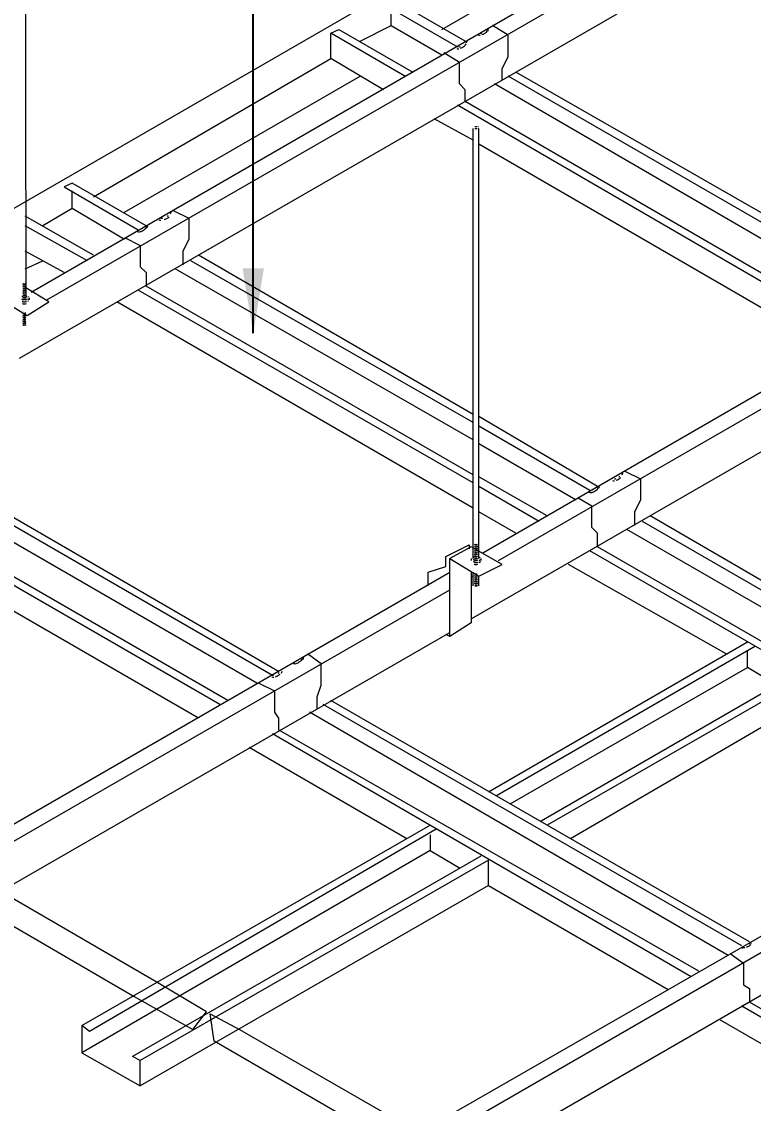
# Model space of a CAD drawing. Header units: inches. Extents: x 7263 to 14962, y 1317 to 2926.
# Drawn here: x 7481.124 to 7483.155, y 1497.97 to 1500.975 of the extents above; entities that cross this region are included whole.
import ezdxf

# ---------------------------------------------------------------- set-up
doc = ezdxf.new("R2010")
doc.units = ezdxf.units.IN
doc.header["$MEASUREMENT"] = 0
doc.layers.add('A-COLSENM', color=4, linetype='Continuous', lineweight=9)
for name, color, linetype in [('Layer6', 6, 'Continuous'), ('PDF5_.00 CONTINUOUS', 7, 'Continuous'), ('PDF5_.1 CONTINUOUS', 7, 'Continuous'), ('PDF5_.13 CONTINUOUS', 7, 'Continuous')]:
    doc.layers.add(name, color=color, linetype=linetype)
doc.styles.get("Standard").update_dxf_attribs({"font": ''})
doc.styles.get('Standard').set_extended_font_data('Tw Cen MT Condensed')
doc.dimstyles.get("Standard").update_dxf_attribs({"dimtxt": 0.2, "dimasz": 0.18, "dimexe": 0.18, "dimexo": 0.0625, "dimgap": 0.09, "dimtad": 0, "dimzin": 0, "dimdsep": 46, "dimtxsty": 'Standard', "dimblk": 'ARCHTICK', "dimcen": 0.09, "dimclrd": 8, "dimclre": 8, "dimclrt": 2, "dimadec": 0, "dimazin": 0, "dimtfac": 1, "dimtofl": 0, "dimtmove": 0, "dimatfit": 3, "dimfxl": 1, "dimtolj": 1, "dimtzin": 0, "dimarcsym": 0})

# ---------------------------------------------------------------- blocks, each defined once
blk = doc.blocks.new('_ArchTick')
at = {"color": 0, "linetype": 'ByBlock', "const_width": 0.15}
blk.add_lwpolyline([(-0.5, -0.5), (0.5, 0.5)], dxfattribs=at)
blk = doc.blocks.new('*D319')
at = {"layer": 'Defpoints', "color": 0, "transparency": 16777216}
for p in [(7480.734, 1498.3915), (7482.0391, 1497.6376), (7481.2562, 1497.1864)]:
    blk.add_point(p, dxfattribs=at)
at = {"layer": 'Layer6', "color": 8, "lineweight": -2, "transparency": 16777216}
for p, q in [((7480.6714, 1498.3555), (7479.771, 1497.8364)), ((7479.9511, 1497.9403), (7480.2783, 1497.7512)), ((7481.9766, 1497.6016), (7481.0761, 1497.0825)), ((7481.2562, 1497.1864), (7480.929, 1497.3754))]:
    blk.add_line(p, q, dxfattribs=at)
at = {"layer": 'Layer6', "color": 8, "lineweight": -2, "transparency": 16777216, "xscale": 0.18, "yscale": 0.18, "zscale": 0.18}
for p, rotation in [((7479.9511, 1497.9403), 149.987561971077), ((7481.2562, 1497.1864), 329.987561971077)]:
    blk.add_blockref('_ArchTick', p, dxfattribs=dict(at, rotation=rotation))
at = {"layer": 'Layer6', "color": 2, "transparency": 16777216, "insert": (7480.6036, 1497.5633), "char_height": 0.2, "attachment_point": 5, "rotation": 329.9876}
blk.add_mtext('\\A1;1.20', dxfattribs=at)

msp = doc.modelspace()

# ---------------------------------------------------------------- linework, layer by layer
at = {"layer": 'A-COLSENM', "color": 4, "ltscale": 0.05}
msp.add_line((7482.4201, 1498.5752), (7482.9185, 1498.2859), dxfattribs=at)
at = {"layer": 'PDF5_.00 CONTINUOUS', "color": 4, "lineweight": 0}
for points in [[(7482.8416, 1501.4611), (7479.9126, 1499.7696), (7479.9126, 1499.6723), (7480.2152, 1499.8506)], [(7482.2904, 1500.9531), (7482.8416, 1501.2719)], [(7481.3231, 1500.4883), (7481.9824, 1500.872)], [(7481.4095, 1500.4451), (7482.0634, 1500.8234)], [(7482.258, 1498.7158), (7482.258, 1498.6725), (7482.339, 1498.6239)]]:
    msp.add_lwpolyline(points, dxfattribs=at)
at = {"layer": 'PDF5_.00 CONTINUOUS', "lineweight": 0}
for points in [[(7481.1282, 1501.4019, 0.040216), (7481.1312, 1501.4016, 0.040216), (7481.1339, 1501.4016), (7481.1353, 1500.2084, -0.072257), (7481.1343, 1500.2077, -0.058872), (7481.1312, 1500.2073, 0.058872), (7481.1343, 1500.2077, -0.058872), (7481.1312, 1500.2073, -0.058872), (7481.1272, 1500.2084, 0.072257), (7481.1293, 1500.2075, -0.072257), (7481.1272, 1500.2084, 0.058872), (7481.1312, 1500.2073, -0.058872), (7481.1281, 1500.2077)], [(7482.4012, 1500.9386, 0.052663), (7482.4079, 1500.9416, 0.052582), (7482.4139, 1500.9459, 0.066442), (7482.4171, 1500.951)], [(7482.3418, 1500.9008, 0.052663), (7482.3485, 1500.9038, 0.052582), (7482.3545, 1500.9081, 0.066442), (7482.3577, 1500.9131)], [(7482.388, 1500.6826, 0.040216), (7482.385, 1500.6829, 0.040216), (7482.382, 1500.6826)], [(7482.382, 1500.6777, 0.040216), (7482.385, 1500.6775, 0.040216), (7482.388, 1500.6777)], [(7481.5203, 1500.4252, 0.052663), (7481.5271, 1500.4282, 0.052582), (7481.533, 1500.4325)], [(7481.4452, 1500.392, 0.105045), (7481.4507, 1500.3911, 0.066348), (7481.4559, 1500.392, 0.052663), (7481.4622, 1500.3958, 0.052582), (7481.4682, 1500.4001, 0.066442), (7481.4714, 1500.4052)], [(7481.1331, 1500.2454, 0.072257), (7481.1353, 1500.2462, -0.072257), (7481.1343, 1500.2455, -0.058872), (7481.1312, 1500.2451, -0.058872), (7481.1272, 1500.2462, 0.072257), (7481.1293, 1500.2454, -0.072257), (7481.1272, 1500.2462, 0.058872), (7481.1312, 1500.2451, 0.058872), (7481.1331, 1500.2454)], [(7481.1353, 1500.2408, -0.072257), (7481.1331, 1500.24, 0.072257), (7481.1353, 1500.2408, -0.072257), (7481.1343, 1500.2401, -0.058872), (7481.1312, 1500.2397, -0.058872), (7481.1272, 1500.2408, 0.072257), (7481.1293, 1500.24, -0.072257), (7481.1272, 1500.2408, 0.058872), (7481.1312, 1500.2397, 0.058872), (7481.1353, 1500.2408)], [(7481.0582, 1500.2073), (7481.1393, 1500.1587), (7481.1988, 1500.1965), (7481.1353, 1500.2354, -0.072257), (7481.1331, 1500.2346, 0.072257), (7481.1353, 1500.2354, -0.058872), (7481.1312, 1500.2343, 0.058872), (7481.1343, 1500.2347)], [(7481.1353, 1500.2246, -0.072257), (7481.1331, 1500.2238, 0.072257), (7481.1353, 1500.2246, -0.072257), (7481.1343, 1500.2239, -0.058872), (7481.1312, 1500.2235, -0.058872), (7481.1272, 1500.2246, 0.072257), (7481.1293, 1500.2238, -0.072257), (7481.1272, 1500.2246, 0.072257), (7481.1293, 1500.2238, 0.058872), (7481.1312, 1500.2235, 0.058872), (7481.1353, 1500.2246)], [(7481.1281, 1500.2185, 0.058872), (7481.1312, 1500.2181, -0.058872), (7481.1272, 1500.2192, 0.072257), (7481.1293, 1500.2184, -0.072257), (7481.1281, 1500.2185)], [(7481.138, 1500.2037, -0.072436), (7481.1353, 1500.203, -0.072257), (7481.1343, 1500.2023, -0.058872), (7481.1312, 1500.2019, -0.058872), (7481.1272, 1500.203, 0.072257), (7481.1293, 1500.2021, -0.072436), (7481.1244, 1500.2037)], [(7481.1281, 1500.1969, -0.072436), (7481.1255, 1500.1972, 0.058633), (7481.1312, 1500.1965, 0.058633), (7481.1369, 1500.1972, -0.072436), (7481.1343, 1500.1969)], [(7481.1255, 1500.1918, 0.058633), (7481.1312, 1500.1911, 0.058633), (7481.1369, 1500.1918)], [(7481.1331, 1500.1373, 0.072257), (7481.1353, 1500.1382, -0.072257), (7481.1343, 1500.1374, -0.058872), (7481.1312, 1500.1371, -0.058872), (7481.1272, 1500.1382, 0.072257), (7481.1293, 1500.1373, -0.072257), (7481.1281, 1500.1374, 0.058872), (7481.1312, 1500.1371, 0.058872), (7481.1339, 1500.1371), (7481.1331, 1500.1589, 0.072257), (7481.1353, 1500.1598, -0.058872), (7481.1312, 1500.1587, -0.058872), (7481.1281, 1500.1591, 0.058872), (7481.1312, 1500.1587, 0.058872), (7481.1343, 1500.1591, -0.072257), (7481.1331, 1500.1589)], [(7481.1281, 1500.1536, 0.058872), (7481.1312, 1500.1533, -0.058872), (7481.1272, 1500.1544, 0.072257), (7481.1293, 1500.1535, -0.072257), (7481.1281, 1500.1536)], [(7481.1331, 1500.1643, 0.072257), (7481.1353, 1500.1652, -0.058872), (7481.1312, 1500.1641)], [(7481.1353, 1500.1436, -0.072257), (7481.1331, 1500.1427, 0.072257), (7481.1353, 1500.1436, -0.072257), (7481.1343, 1500.1428, -0.058872), (7481.1312, 1500.1425, -0.058872), (7481.1272, 1500.1436, 0.072257), (7481.1293, 1500.1427, -0.072257), (7481.1272, 1500.1436, 0.058872), (7481.1312, 1500.1425, 0.058872), (7481.1353, 1500.1436)], [(7481.1353, 1500.1327, -0.072257), (7481.1343, 1500.132, -0.058872), (7481.1312, 1500.1317, -0.058872), (7481.1272, 1500.1327, 0.072257), (7481.1293, 1500.1319, 0.058872), (7481.1312, 1500.1317, 0.058872), (7481.1353, 1500.1327)], [(7482.7741, 1499.701, 0.052663), (7482.7808, 1499.704, 0.052582), (7482.7868, 1499.7084)], [(7482.6989, 1499.6678, 0.105045), (7482.7045, 1499.6669, 0.066348), (7482.7097, 1499.6678, 0.052663), (7482.716, 1499.6716, 0.052582), (7482.7219, 1499.6759, 0.066442), (7482.7251, 1499.681)], [(7482.3869, 1499.5212, 0.072257), (7482.389, 1499.5221, -0.072257), (7482.3881, 1499.5214, -0.058872), (7482.385, 1499.521, -0.058872), (7482.3809, 1499.5221, 0.072257), (7482.3831, 1499.5212, -0.072257), (7482.3809, 1499.5221, 0.058872), (7482.385, 1499.521, 0.058872), (7482.3869, 1499.5212)], [(7482.389, 1499.5167, -0.072257), (7482.3869, 1499.5158, 0.072257), (7482.389, 1499.5167, -0.058872), (7482.385, 1499.5156, 0.058872), (7482.389, 1499.5167)], [(7482.3869, 1499.5104, 0.072257), (7482.389, 1499.5113, -0.072257), (7482.3881, 1499.5105, -0.058872), (7482.385, 1499.5102, -0.058872), (7482.3809, 1499.5113, 0.072257), (7482.3831, 1499.5104, 0.058872), (7482.385, 1499.5102, 0.058872), (7482.3869, 1499.5104)], [(7482.3869, 1499.4996, 0.072257), (7482.389, 1499.5005, -0.072257), (7482.3881, 1499.4997, -0.058872), (7482.385, 1499.4994, -0.058872), (7482.3809, 1499.5005, 0.072257), (7482.3831, 1499.4996, 0.058872), (7482.385, 1499.4994, 0.058872), (7482.3881, 1499.4997, -0.058872), (7482.385, 1499.4994, -0.058872), (7482.3818, 1499.4997, -0.072257), (7482.3809, 1499.5005)], [(7482.389, 1499.4951, -0.072257), (7482.3869, 1499.4942, 0.072257), (7482.389, 1499.4951, -0.072257), (7482.3881, 1499.4943, -0.058872), (7482.385, 1499.494, -0.058872), (7482.3809, 1499.4951, 0.072257), (7482.3831, 1499.4942, -0.072257), (7482.3809, 1499.4951, 0.058872), (7482.385, 1499.494, 0.058872), (7482.389, 1499.4951)], [(7482.3818, 1499.4889, 0.058872), (7482.385, 1499.4886, -0.058872), (7482.3809, 1499.4896, 0.072257), (7482.3831, 1499.4888, -0.072257), (7482.3818, 1499.4889)], [(7482.389, 1499.5059, -0.072257), (7482.3869, 1499.505, 0.072257), (7482.389, 1499.5059, -0.058872), (7482.385, 1499.5048, 0.058872), (7482.389, 1499.5059)], [(7482.3793, 1499.4676, 0.058633), (7482.385, 1499.4669, 0.058633), (7482.3906, 1499.4676)], [(7482.389, 1499.4788, -0.072257), (7482.3881, 1499.4781, -0.058872), (7482.385, 1499.4778, -0.058872), (7482.3809, 1499.4788, 0.072257), (7482.3831, 1499.478, 0.058872), (7482.385, 1499.4778, 0.058872), (7482.389, 1499.4788)], [(7482.3881, 1499.4403, -0.058872), (7482.385, 1499.4399, -0.058872), (7482.3809, 1499.441, 0.072257), (7482.3831, 1499.4401, -0.072257), (7482.3809, 1499.441, 0.058872), (7482.385, 1499.4399)], [(7482.3881, 1499.4295, -0.058872), (7482.385, 1499.4291, -0.058872), (7482.3809, 1499.4302, 0.072257), (7482.3831, 1499.4293, -0.072257), (7482.3818, 1499.4295, 0.058872), (7482.385, 1499.4291, 0.058872), (7482.3881, 1499.4295, -0.072257), (7482.3869, 1499.4293, 0.072257), (7482.3881, 1499.4295)], [(7482.389, 1499.4356, -0.072257), (7482.3869, 1499.4347, 0.072257), (7482.389, 1499.4356, -0.058872), (7482.385, 1499.4345, 0.058872), (7482.389, 1499.4356)], [(7482.3869, 1499.4185, 0.072257), (7482.389, 1499.4194, -0.072257), (7482.3881, 1499.4187, -0.058872), (7482.385, 1499.4183, -0.058872), (7482.3809, 1499.4194, 0.072257), (7482.3831, 1499.4185, -0.072257), (7482.3809, 1499.4194, 0.058872), (7482.385, 1499.4183, 0.058872), (7482.3869, 1499.4185)], [(7482.389, 1499.414, -0.072257), (7482.3869, 1499.4131, 0.072257), (7482.389, 1499.414, -0.072257), (7482.3881, 1499.4133, -0.058872), (7482.385, 1499.4129, -0.058872), (7482.3809, 1499.414, 0.072257), (7482.3831, 1499.4131, -0.072257), (7482.3809, 1499.414, 0.072257), (7482.3831, 1499.4131, 0.058872), (7482.385, 1499.4129, 0.058872), (7482.389, 1499.414)], [(7481.8775, 1499.1922, 0.105045), (7481.883, 1499.1913, 0.066348), (7481.8882, 1499.1923, 0.052663), (7481.8945, 1499.196, 0.052582), (7481.9005, 1499.2004, 0.066442), (7481.9037, 1499.2054)], [(7481.8284, 1499.1552, 0.052663), (7481.8351, 1499.1582, 0.052582), (7481.8411, 1499.1625)], [(7483.1362, 1498.404, 0.052544), (7483.1429, 1498.407, 0.052581), (7483.1489, 1498.4114)], [(7483.1205, 1498.4032, 0.105045), (7483.126, 1498.4023, 0.066539), (7483.1312, 1498.4032)]]:
    msp.add_lwpolyline(points, format="xyb", dxfattribs=at)
for points in [[(7482.4579, 1500.8126), (7482.4579, 1500.845), (7482.4741, 1500.8774), (7482.4741, 1500.9369), (7482.4309, 1500.9639)], [(7482.4147, 1500.9531), (7482.4147, 1500.9531)], [(7482.4147, 1500.9531), (7482.4147, 1500.9531)], [(7482.3282, 1500.9045), (7482.3282, 1500.9045)], [(7482.3282, 1500.9045), (7482.3282, 1500.9045)], [(7482.3499, 1500.9153), (7482.3499, 1500.9153)], [(7482.3499, 1500.9153), (7482.3499, 1500.9153)], [(7482.3553, 1500.7531), (7482.3553, 1500.7856), (7482.339, 1500.8018), (7482.339, 1500.8612), (7482.2958, 1500.8883)], [(7482.3769, 1499.4832), (7482.3769, 1500.6775)], [(7482.3769, 1500.6775), (7482.3769, 1500.6775)], [(7482.3823, 1500.6775), (7482.3823, 1500.6775)], [(7482.3823, 1500.6721), (7482.3823, 1500.6721)], [(7482.3877, 1500.6775), (7482.3877, 1500.6775)], [(7482.3877, 1500.6775), (7482.3877, 1500.6775)], [(7482.3877, 1500.6721), (7482.3877, 1500.6721)], [(7482.3931, 1499.4832), (7482.3931, 1500.6775)], [(7481.5446, 1500.4505), (7481.5879, 1500.4289), (7481.5879, 1500.3694), (7481.5716, 1500.337), (7481.5716, 1500.2992)], [(7481.5068, 1500.4289), (7481.5068, 1500.4289)], [(7481.5068, 1500.4289), (7481.5068, 1500.4289)], [(7481.5284, 1500.4397), (7481.5284, 1500.4397)], [(7481.5284, 1500.4397), (7481.5284, 1500.4397)], [(7481.4473, 1500.3911), (7481.4473, 1500.3911)], [(7481.469, 1500.4073), (7481.469, 1500.4073)], [(7481.469, 1500.4073), (7481.469, 1500.4073)], [(7481.4095, 1500.3749), (7481.4528, 1500.3532), (7481.4528, 1500.2938), (7481.469, 1500.2776), (7481.469, 1500.2397)], [(7481.1339, 1500.2884), (7481.1825, 1500.31)], [(7481.1285, 1500.2506), (7481.1285, 1500.2506)], [(7481.1285, 1500.2451), (7481.1285, 1500.2451)], [(7481.1285, 1500.2451), (7481.1285, 1500.2451)], [(7481.1285, 1500.2397), (7481.1285, 1500.2397)], [(7481.1285, 1500.2397), (7481.1285, 1500.2397)], [(7481.1339, 1500.2506), (7481.1339, 1500.2506)], [(7481.1339, 1500.2506), (7481.1339, 1500.2506)], [(7481.1339, 1500.2506), (7481.1339, 1500.2506)], [(7481.1339, 1500.2451), (7481.1339, 1500.2451)], [(7481.1339, 1500.2451), (7481.1339, 1500.2451)], [(7481.1339, 1500.2451), (7481.1339, 1500.2451)], [(7481.1339, 1500.2451), (7481.1339, 1500.2451)], [(7481.1339, 1500.2451), (7481.1339, 1500.2451)], [(7481.1339, 1500.2451), (7481.1339, 1500.2451)], [(7481.1339, 1500.2451), (7481.1339, 1500.2451)], [(7481.1339, 1500.2397), (7481.1339, 1500.2397)], [(7481.1339, 1500.2397), (7481.1339, 1500.2397)], [(7481.1339, 1500.2397), (7481.1339, 1500.2397)], [(7481.1339, 1500.2397), (7481.1339, 1500.2397)], [(7481.1339, 1500.2397), (7481.1339, 1500.2397)], [(7481.1339, 1500.2397), (7481.1339, 1500.2397)], [(7481.1285, 1500.2343), (7481.1285, 1500.2343)], [(7481.1285, 1500.2343), (7481.1285, 1500.2343)], [(7481.1285, 1500.2289), (7481.1285, 1500.2289)], [(7481.1285, 1500.2289), (7481.1285, 1500.2289)], [(7481.1285, 1500.2289), (7481.1285, 1500.2289)], [(7481.1285, 1500.2235), (7481.1285, 1500.2235)], [(7481.1285, 1500.2235), (7481.1285, 1500.2235)], [(7481.1285, 1500.2181), (7481.1285, 1500.2181)], [(7481.1285, 1500.2181), (7481.1285, 1500.2181)], [(7481.1285, 1500.2127), (7481.1285, 1500.2127)], [(7481.1285, 1500.2127), (7481.1285, 1500.2127)], [(7481.1285, 1500.2073), (7481.1285, 1500.2073)], [(7481.1285, 1500.2073), (7481.1285, 1500.2073)], [(7481.1339, 1500.2343), (7481.1339, 1500.2343)], [(7481.1339, 1500.2343), (7481.1339, 1500.2343)], [(7481.1339, 1500.2343), (7481.1339, 1500.2343)], [(7481.1339, 1500.2343), (7481.1339, 1500.2343)], [(7481.1339, 1500.2343), (7481.1339, 1500.2343)], [(7481.1339, 1500.2343), (7481.1339, 1500.2343)], [(7481.1339, 1500.2343), (7481.1339, 1500.2343)], [(7481.1339, 1500.2343), (7481.1339, 1500.2343)], [(7481.1339, 1500.2289), (7481.1339, 1500.2289)], [(7481.1339, 1500.2289), (7481.1339, 1500.2289)], [(7481.1339, 1500.2289), (7481.1339, 1500.2289)], [(7481.1339, 1500.2289), (7481.1339, 1500.2289)], [(7481.1339, 1500.2289), (7481.1339, 1500.2289)], [(7481.1339, 1500.2289), (7481.1339, 1500.2289)], [(7481.1339, 1500.2289), (7481.1339, 1500.2289)], [(7481.1339, 1500.2235), (7481.1339, 1500.2235)], [(7481.1339, 1500.2235), (7481.1339, 1500.2235)], [(7481.1339, 1500.2235), (7481.1339, 1500.2235)], [(7481.1339, 1500.2235), (7481.1339, 1500.2235)], [(7481.1339, 1500.2235), (7481.1339, 1500.2235)], [(7481.1339, 1500.2235), (7481.1339, 1500.2235)], [(7481.1339, 1500.2181), (7481.1339, 1500.2181)], [(7481.1339, 1500.2181), (7481.1339, 1500.2181)], [(7481.1339, 1500.2181), (7481.1339, 1500.2181)], [(7481.1339, 1500.2181), (7481.1339, 1500.2181)], [(7481.1339, 1500.2181), (7481.1339, 1500.2181)], [(7481.1339, 1500.2181), (7481.1339, 1500.2181)], [(7481.1339, 1500.2127), (7481.1339, 1500.2127)], [(7481.1339, 1500.2127), (7481.1339, 1500.2127)], [(7481.1339, 1500.2127), (7481.1339, 1500.2127)], [(7481.1339, 1500.2127), (7481.1339, 1500.2127)], [(7481.1339, 1500.2127), (7481.1339, 1500.2127)], [(7481.1339, 1500.2127), (7481.1339, 1500.2127)], [(7481.1339, 1500.2127), (7481.1339, 1500.2127)], [(7481.1339, 1500.2127), (7481.1339, 1500.2127)], [(7481.1339, 1500.2073), (7481.1339, 1500.2073)], [(7481.1339, 1500.2073), (7481.1339, 1500.2073)], [(7481.1339, 1500.2073), (7481.1339, 1500.2073)], [(7481.1339, 1500.2073), (7481.1339, 1500.2073)], [(7481.1339, 1500.2073), (7481.1339, 1500.2073)], [(7481.1339, 1500.2073), (7481.1339, 1500.2073)], [(7481.1393, 1500.2073), (7481.1393, 1500.2073)], [(7481.1393, 1500.2073), (7481.1393, 1500.2073)], [(7481.1447, 1500.2073), (7481.1447, 1500.2019)], [(7481.1393, 1500.2019), (7481.1393, 1500.2019)], [(7481.1285, 1500.1695), (7481.1285, 1500.1695)], [(7481.1285, 1500.1695), (7481.1285, 1500.1695)], [(7481.1285, 1500.1641), (7481.1285, 1500.1641)], [(7481.1285, 1500.1641), (7481.1285, 1500.1641)], [(7481.1285, 1500.1587), (7481.1285, 1500.1587)], [(7481.1285, 1500.1533), (7481.1285, 1500.1533)], [(7481.1285, 1500.1479), (7481.1285, 1500.1479)], [(7481.1285, 1500.1479), (7481.1285, 1500.1479)], [(7481.1285, 1500.1479), (7481.1285, 1500.1479)], [(7481.1339, 1500.1641), (7481.1339, 1500.1641)], [(7481.1339, 1500.1641), (7481.1339, 1500.1641)], [(7481.1339, 1500.1587), (7481.1339, 1500.1587)], [(7481.1339, 1500.1587), (7481.1339, 1500.1587)], [(7481.1339, 1500.1587), (7481.1339, 1500.1587)], [(7481.1339, 1500.1587), (7481.1339, 1500.1587)], [(7481.1339, 1500.1587), (7481.1339, 1500.1587)], [(7481.1339, 1500.1587), (7481.1339, 1500.1587)], [(7481.1339, 1500.1533), (7481.1339, 1500.1533)], [(7481.1339, 1500.1533), (7481.1339, 1500.1533)], [(7481.1339, 1500.1533), (7481.1339, 1500.1533)], [(7481.1339, 1500.1533), (7481.1339, 1500.1533)], [(7481.1339, 1500.1533), (7481.1339, 1500.1533)], [(7481.1339, 1500.1533), (7481.1339, 1500.1533)], [(7481.1339, 1500.1533), (7481.1339, 1500.1533)], [(7481.1339, 1500.1533), (7481.1339, 1500.1533)], [(7481.1339, 1500.1479), (7481.1339, 1500.1479)], [(7481.1339, 1500.1479), (7481.1339, 1500.1479)], [(7481.1339, 1500.1479), (7481.1339, 1500.1479)], [(7481.1339, 1500.1479), (7481.1339, 1500.1479)], [(7481.1339, 1500.1479), (7481.1339, 1500.1479)], [(7481.1339, 1500.1479), (7481.1339, 1500.1479)], [(7481.1339, 1500.1479), (7481.1339, 1500.1479)], [(7481.1285, 1500.1425), (7481.1285, 1500.1425)], [(7481.1285, 1500.1425), (7481.1285, 1500.1425)], [(7481.1285, 1500.1371), (7481.1285, 1500.1371)], [(7481.1339, 1500.1425), (7481.1339, 1500.1425)], [(7481.1339, 1500.1425), (7481.1339, 1500.1425)], [(7481.1339, 1500.1425), (7481.1339, 1500.1425)], [(7481.1339, 1500.1425), (7481.1339, 1500.1425)], [(7481.1339, 1500.1425), (7481.1339, 1500.1425)], [(7481.1339, 1500.1425), (7481.1339, 1500.1425)], [(7481.1339, 1500.1371), (7481.1339, 1500.1371)], [(7481.1339, 1500.1371), (7481.1339, 1500.1371)], [(7481.1339, 1500.1371), (7481.1339, 1500.1371)], [(7481.1339, 1500.1371), (7481.1339, 1500.1371)], [(7481.1339, 1500.1371), (7481.1339, 1500.1371)], [(7481.1339, 1500.1371), (7481.1339, 1500.1371)], [(7481.1339, 1500.1371), (7481.1339, 1500.1371)], [(7481.1339, 1500.1371), (7481.1339, 1500.1371)], [(7482.7984, 1499.7263), (7482.8416, 1499.7047), (7482.8416, 1499.6453), (7482.8254, 1499.6129), (7482.8254, 1499.575)], [(7482.7606, 1499.7047), (7482.7606, 1499.7047)], [(7482.7606, 1499.7047), (7482.7606, 1499.7047)], [(7482.7822, 1499.7155), (7482.7822, 1499.7155)], [(7482.7822, 1499.7155), (7482.7822, 1499.7155)], [(7482.7011, 1499.6669), (7482.7011, 1499.6669)], [(7482.7227, 1499.6831), (7482.7227, 1499.6831)], [(7482.7227, 1499.6831), (7482.7227, 1499.6831)], [(7482.7227, 1499.5156), (7482.7227, 1499.5534), (7482.7065, 1499.5696), (7482.7065, 1499.6291), (7482.6687, 1499.6507)], [(7482.2526, 1499.4075), (7482.2526, 1499.4453), (7482.3012, 1499.4615), (7482.3012, 1499.4886), (7482.3661, 1499.521), (7482.3661, 1499.5102)], [(7482.3931, 1499.4075), (7482.3931, 1499.4345), (7482.4579, 1499.4669), (7482.3715, 1499.5156), (7482.312, 1499.4832)], [(7482.3823, 1499.5264), (7482.3823, 1499.5264)], [(7482.3823, 1499.5264), (7482.3823, 1499.5264)], [(7482.3823, 1499.5264), (7482.3823, 1499.5264)], [(7482.3823, 1499.521), (7482.3823, 1499.521)], [(7482.3823, 1499.521), (7482.3823, 1499.521)], [(7482.3823, 1499.521), (7482.3823, 1499.521)], [(7482.3823, 1499.521), (7482.3823, 1499.521)], [(7482.3823, 1499.521), (7482.3823, 1499.521)], [(7482.3823, 1499.521), (7482.3823, 1499.521)], [(7482.3823, 1499.521), (7482.3823, 1499.521)], [(7482.3823, 1499.5156), (7482.3823, 1499.5156)], [(7482.3823, 1499.5156), (7482.3823, 1499.5156)], [(7482.3823, 1499.5156), (7482.3823, 1499.5156)], [(7482.3823, 1499.5156), (7482.3823, 1499.5156)], [(7482.3823, 1499.5156), (7482.3823, 1499.5156)], [(7482.3823, 1499.5156), (7482.3823, 1499.5156)], [(7482.3877, 1499.5264), (7482.3877, 1499.5264)], [(7482.3877, 1499.5264), (7482.3877, 1499.5264)], [(7482.3877, 1499.5264), (7482.3877, 1499.5264)], [(7482.3877, 1499.521), (7482.3877, 1499.521)], [(7482.3877, 1499.521), (7482.3877, 1499.521)], [(7482.3877, 1499.521), (7482.3877, 1499.521)], [(7482.3877, 1499.521), (7482.3877, 1499.521)], [(7482.3877, 1499.521), (7482.3877, 1499.521)], [(7482.3877, 1499.521), (7482.3877, 1499.521)], [(7482.3877, 1499.521), (7482.3877, 1499.521)], [(7482.3877, 1499.5156), (7482.3877, 1499.5156)], [(7482.3877, 1499.5156), (7482.3877, 1499.5156)], [(7482.3877, 1499.5156), (7482.3877, 1499.5156)], [(7482.3877, 1499.5156), (7482.3877, 1499.5156)], [(7482.3877, 1499.5156), (7482.3877, 1499.5156)], [(7482.3877, 1499.5156), (7482.3877, 1499.5156)], [(7482.3823, 1499.5102), (7482.3823, 1499.5102)], [(7482.3823, 1499.5102), (7482.3823, 1499.5102)], [(7482.3823, 1499.5102), (7482.3823, 1499.5102)], [(7482.3823, 1499.5102), (7482.3823, 1499.5102)], [(7482.3823, 1499.5102), (7482.3823, 1499.5102)], [(7482.3823, 1499.5102), (7482.3823, 1499.5102)], [(7482.3823, 1499.5048), (7482.3823, 1499.5048)], [(7482.3823, 1499.5048), (7482.3823, 1499.5048)], [(7482.3823, 1499.5048), (7482.3823, 1499.5048)], [(7482.3823, 1499.5048), (7482.3823, 1499.5048)], [(7482.3823, 1499.5048), (7482.3823, 1499.5048)], [(7482.3823, 1499.4994), (7482.3823, 1499.4994)], [(7482.3823, 1499.4994), (7482.3823, 1499.4994)], [(7482.3823, 1499.4994), (7482.3823, 1499.4994)], [(7482.3823, 1499.4994), (7482.3823, 1499.4994)], [(7482.3823, 1499.4994), (7482.3823, 1499.4994)], [(7482.3823, 1499.4994), (7482.3823, 1499.4994)], [(7482.3823, 1499.494), (7482.3823, 1499.494)], [(7482.3823, 1499.494), (7482.3823, 1499.494)], [(7482.3823, 1499.494), (7482.3823, 1499.494)], [(7482.3823, 1499.494), (7482.3823, 1499.494)], [(7482.3823, 1499.4886), (7482.3823, 1499.4886)], [(7482.3823, 1499.4886), (7482.3823, 1499.4886)], [(7482.3877, 1499.5102), (7482.3877, 1499.5102)], [(7482.3877, 1499.5102), (7482.3877, 1499.5102)], [(7482.3877, 1499.5102), (7482.3877, 1499.5102)], [(7482.3877, 1499.5102), (7482.3877, 1499.5102)], [(7482.3877, 1499.5102), (7482.3877, 1499.5102)], [(7482.3877, 1499.5102), (7482.3877, 1499.5102)], [(7482.3877, 1499.5048), (7482.3877, 1499.5048)], [(7482.3877, 1499.5048), (7482.3877, 1499.5048)], [(7482.3877, 1499.5048), (7482.3877, 1499.5048)], [(7482.3877, 1499.5048), (7482.3877, 1499.5048)], [(7482.3877, 1499.5048), (7482.3877, 1499.5048)], [(7482.3877, 1499.5048), (7482.3877, 1499.5048)], [(7482.3877, 1499.5048), (7482.3877, 1499.5048)], [(7482.3877, 1499.5048), (7482.3877, 1499.5048)], [(7482.3877, 1499.4994), (7482.3877, 1499.4994)], [(7482.3877, 1499.4994), (7482.3877, 1499.4994)], [(7482.3877, 1499.4994), (7482.3877, 1499.4994)], [(7482.3877, 1499.4994), (7482.3877, 1499.4994)], [(7482.3877, 1499.4994), (7482.3877, 1499.4994)], [(7482.3877, 1499.4994), (7482.3877, 1499.4994)], [(7482.3877, 1499.4994), (7482.3877, 1499.4994)], [(7482.3877, 1499.494), (7482.3877, 1499.494)], [(7482.3877, 1499.494), (7482.3877, 1499.494)], [(7482.3877, 1499.494), (7482.3877, 1499.494)], [(7482.3877, 1499.494), (7482.3877, 1499.494)], [(7482.3877, 1499.494), (7482.3877, 1499.494)], [(7482.3877, 1499.494), (7482.3877, 1499.494)], [(7482.3877, 1499.4886), (7482.3877, 1499.4886)], [(7482.3877, 1499.4886), (7482.3877, 1499.4886)], [(7482.3877, 1499.4886), (7482.3877, 1499.4886)], [(7482.3877, 1499.4886), (7482.3877, 1499.4886)], [(7482.3877, 1499.4886), (7482.3877, 1499.4886)], [(7482.3877, 1499.4886), (7482.3877, 1499.4886)], [(7482.3877, 1499.4886), (7482.3877, 1499.4886)], [(7482.3877, 1499.4886), (7482.3877, 1499.4886)], [(7482.3715, 1499.4453), (7482.3715, 1499.3048), (7482.312, 1499.267), (7482.312, 1499.4832), (7482.3931, 1499.4345)], [(7482.3715, 1499.4832), (7482.3715, 1499.4778)], [(7482.3769, 1499.4832), (7482.3769, 1499.4832)], [(7482.3769, 1499.4832), (7482.3769, 1499.4832)], [(7482.3823, 1499.4832), (7482.3823, 1499.4832)], [(7482.3823, 1499.4832), (7482.3823, 1499.4832)], [(7482.3823, 1499.4832), (7482.3823, 1499.4832)], [(7482.3823, 1499.4832), (7482.3823, 1499.4832)], [(7482.3823, 1499.4832), (7482.3823, 1499.4832)], [(7482.3823, 1499.4832), (7482.3823, 1499.4832)], [(7482.3877, 1499.4832), (7482.3877, 1499.4832)], [(7482.3877, 1499.4832), (7482.3877, 1499.4832)], [(7482.3877, 1499.4832), (7482.3877, 1499.4832)], [(7482.3877, 1499.4832), (7482.3877, 1499.4832)], [(7482.3877, 1499.4832), (7482.3877, 1499.4832)], [(7482.3877, 1499.4832), (7482.3877, 1499.4832)], [(7482.3931, 1499.4832), (7482.3931, 1499.4832)], [(7482.3931, 1499.4832), (7482.3931, 1499.4832)], [(7482.3931, 1499.4778), (7482.3931, 1499.4778)], [(7482.3985, 1499.4832), (7482.3985, 1499.4778)], [(7482.3715, 1499.4345), (7482.3769, 1499.4345)], [(7482.3769, 1499.4075), (7482.3769, 1499.4453)], [(7482.3823, 1499.4453), (7482.3823, 1499.4453)], [(7482.3823, 1499.4453), (7482.3823, 1499.4453)], [(7482.3823, 1499.4453), (7482.3823, 1499.4453)], [(7482.3823, 1499.4399), (7482.3823, 1499.4399)], [(7482.3823, 1499.4399), (7482.3823, 1499.4399)], [(7482.3823, 1499.4399), (7482.3823, 1499.4399)], [(7482.3823, 1499.4399), (7482.3823, 1499.4399)], [(7482.3823, 1499.4345), (7482.3823, 1499.4345)], [(7482.3823, 1499.4345), (7482.3823, 1499.4345)], [(7482.3823, 1499.4345), (7482.3823, 1499.4345)], [(7482.3823, 1499.4345), (7482.3823, 1499.4345)], [(7482.3823, 1499.4345), (7482.3823, 1499.4345)], [(7482.3823, 1499.4345), (7482.3823, 1499.4345)], [(7482.3823, 1499.4291), (7482.3823, 1499.4291)], [(7482.3823, 1499.4291), (7482.3823, 1499.4291)], [(7482.3823, 1499.4291), (7482.3823, 1499.4291)], [(7482.3823, 1499.4291), (7482.3823, 1499.4291)], [(7482.3823, 1499.4291), (7482.3823, 1499.4291)], [(7482.3823, 1499.4291), (7482.3823, 1499.4291)], [(7482.3823, 1499.4291), (7482.3823, 1499.4291)], [(7482.3823, 1499.4291), (7482.3823, 1499.4291)], [(7482.3877, 1499.4399), (7482.3877, 1499.4399)], [(7482.3877, 1499.4399), (7482.3877, 1499.4399)], [(7482.3877, 1499.4345), (7482.3877, 1499.4345)], [(7482.3877, 1499.4345), (7482.3877, 1499.4345)], [(7482.3877, 1499.4345), (7482.3877, 1499.4345)], [(7482.3877, 1499.4345), (7482.3877, 1499.4345)], [(7482.3877, 1499.4345), (7482.3877, 1499.4345)], [(7482.3877, 1499.4345), (7482.3877, 1499.4345)], [(7482.3877, 1499.4291), (7482.3877, 1499.4291)], [(7482.3877, 1499.4291), (7482.3877, 1499.4291)], [(7482.3877, 1499.4291), (7482.3877, 1499.4291)], [(7482.3877, 1499.4291), (7482.3877, 1499.4291)], [(7482.3877, 1499.4291), (7482.3877, 1499.4291)], [(7482.3877, 1499.4291), (7482.3877, 1499.4291)], [(7482.3877, 1499.4291), (7482.3877, 1499.4291)], [(7482.3877, 1499.4291), (7482.3877, 1499.4291)], [(7482.3823, 1499.4237), (7482.3823, 1499.4237)], [(7482.3823, 1499.4237), (7482.3823, 1499.4237)], [(7482.3823, 1499.4237), (7482.3823, 1499.4237)], [(7482.3823, 1499.4237), (7482.3823, 1499.4237)], [(7482.3823, 1499.4237), (7482.3823, 1499.4237)], [(7482.3823, 1499.4237), (7482.3823, 1499.4237)], [(7482.3823, 1499.4237), (7482.3823, 1499.4237)], [(7482.3823, 1499.4183), (7482.3823, 1499.4183)], [(7482.3823, 1499.4183), (7482.3823, 1499.4183)], [(7482.3823, 1499.4183), (7482.3823, 1499.4183)], [(7482.3823, 1499.4183), (7482.3823, 1499.4183)], [(7482.3823, 1499.4183), (7482.3823, 1499.4183)], [(7482.3823, 1499.4129), (7482.3823, 1499.4129)], [(7482.3823, 1499.4129), (7482.3823, 1499.4129)], [(7482.3823, 1499.4129), (7482.3823, 1499.4129)], [(7482.3823, 1499.4129), (7482.3823, 1499.4129)], [(7482.3823, 1499.4075), (7482.3823, 1499.4075)], [(7482.3823, 1499.4075), (7482.3823, 1499.4075)], [(7482.3877, 1499.4237), (7482.3877, 1499.4237)], [(7482.3877, 1499.4237), (7482.3877, 1499.4237)], [(7482.3877, 1499.4237), (7482.3877, 1499.4237)], [(7482.3877, 1499.4237), (7482.3877, 1499.4237)], [(7482.3877, 1499.4237), (7482.3877, 1499.4237)], [(7482.3877, 1499.4237), (7482.3877, 1499.4237)], [(7482.3877, 1499.4237), (7482.3877, 1499.4237)], [(7482.3877, 1499.4183), (7482.3877, 1499.4183)], [(7482.3877, 1499.4183), (7482.3877, 1499.4183)], [(7482.3877, 1499.4183), (7482.3877, 1499.4183)], [(7482.3877, 1499.4183), (7482.3877, 1499.4183)], [(7482.3877, 1499.4183), (7482.3877, 1499.4183)], [(7482.3877, 1499.4183), (7482.3877, 1499.4183)], [(7482.3877, 1499.4129), (7482.3877, 1499.4129)], [(7482.3877, 1499.4129), (7482.3877, 1499.4129)], [(7482.3877, 1499.4129), (7482.3877, 1499.4129)], [(7482.3877, 1499.4129), (7482.3877, 1499.4129)], [(7482.3877, 1499.4129), (7482.3877, 1499.4129)], [(7482.3877, 1499.4129), (7482.3877, 1499.4129)], [(7482.3877, 1499.4075), (7482.3877, 1499.4075)], [(7482.3877, 1499.4075), (7482.3877, 1499.4075)], [(7482.312, 1499.267), (7482.3012, 1499.2724)], [(7481.9445, 1499.067), (7481.9445, 1499.0995), (7481.9553, 1499.1319), (7481.9553, 1499.1913), (7481.9175, 1499.2184)], [(7481.8743, 1499.1913), (7481.8743, 1499.1913)], [(7481.8959, 1499.2075), (7481.8959, 1499.2075)], [(7481.8959, 1499.2075), (7481.8959, 1499.2075)], [(7481.8148, 1499.1589), (7481.8148, 1499.1589)], [(7481.8148, 1499.1589), (7481.8148, 1499.1589)], [(7481.8365, 1499.1697), (7481.8365, 1499.1697)], [(7481.8365, 1499.1697), (7481.8365, 1499.1697)], [(7481.7824, 1499.1373), (7481.8256, 1499.1157), (7481.8256, 1499.0562), (7481.8365, 1499.04), (7481.8365, 1499.0076)], [(7483.1443, 1498.4185), (7483.1443, 1498.4185)], [(7483.1443, 1498.4185), (7483.1443, 1498.4185)], [(7483.0902, 1498.3861), (7483.1281, 1498.3591), (7483.1281, 1498.2996), (7483.1443, 1498.2888), (7483.1443, 1498.251), (7483.1227, 1498.2402)], [(7483.1227, 1498.4023), (7483.1227, 1498.4023)], [(7483.1227, 1498.4023), (7483.1227, 1498.4023)]]:
    msp.add_lwpolyline(points, dxfattribs=at)
at = {"layer": 'PDF5_.00 CONTINUOUS', "lineweight": 13}
for points in [[(7482.3931, 1500.9423), (7482.3931, 1500.9423)], [(7482.3931, 1500.9423), (7482.3931, 1500.9423)], [(7481.4473, 1500.3911), (7481.4473, 1500.3911)], [(7481.1285, 1500.2451), (7481.1285, 1500.2451)], [(7481.1285, 1500.1533), (7481.1285, 1500.1533)], [(7482.7011, 1499.6669), (7482.7011, 1499.6669)], [(7482.3823, 1499.5048), (7482.3823, 1499.5048)], [(7482.3823, 1499.5048), (7482.3823, 1499.5048)], [(7482.3823, 1499.5048), (7482.3823, 1499.5048)], [(7482.3823, 1499.4994), (7482.3823, 1499.4994)], [(7482.3823, 1499.494), (7482.3823, 1499.494)], [(7482.3823, 1499.494), (7482.3823, 1499.494)], [(7482.3823, 1499.4886), (7482.3823, 1499.4886)], [(7482.3823, 1499.4886), (7482.3823, 1499.4886)], [(7482.3823, 1499.4886), (7482.3823, 1499.4886)], [(7482.3823, 1499.4886), (7482.3823, 1499.4886)], [(7482.3823, 1499.4886), (7482.3823, 1499.4886)], [(7482.3823, 1499.4886), (7482.3823, 1499.4886)], [(7482.3769, 1499.4778), (7482.3769, 1499.4778)], [(7482.3823, 1499.4399), (7482.3823, 1499.4399)], [(7482.3823, 1499.4399), (7482.3823, 1499.4399)], [(7482.3823, 1499.4399), (7482.3823, 1499.4399)], [(7482.3823, 1499.4183), (7482.3823, 1499.4183)], [(7482.3823, 1499.4129), (7482.3823, 1499.4129)], [(7482.3823, 1499.4129), (7482.3823, 1499.4129)]]:
    msp.add_lwpolyline(points, dxfattribs=at)
at = {"layer": 'PDF5_.00 CONTINUOUS', "lineweight": 0}
for points in [[(7481.1312, 1500.2289, -0.058872), (7481.1293, 1500.2292, -0.072257), (7481.1281, 1500.2293, 0.058872), (7481.1312, 1500.2289, 0.058872), (7481.1343, 1500.2293, -0.058872)], [(7481.1312, 1500.2127, -0.058872), (7481.1293, 1500.2129, -0.072257), (7481.1281, 1500.2131, 0.058872), (7481.1312, 1500.2127, 0.058872), (7481.1343, 1500.2131, -0.058872)], [(7481.1272, 1500.1652, 0.072257), (7481.1293, 1500.1643, -0.072257)], [(7481.1312, 1500.1479, -0.058872), (7481.1293, 1500.1481, -0.072257), (7481.1281, 1500.1482, 0.058872), (7481.1312, 1500.1479, 0.058872), (7481.1343, 1500.1482, -0.058872)], [(7482.3809, 1499.5167, 0.072257), (7482.3831, 1499.5158, -0.072257)], [(7482.3804, 1499.4878, 0.045402), (7482.3782, 1499.4868, -0.106369)], [(7482.3809, 1499.5059, 0.072257), (7482.3831, 1499.505, -0.072257)], [(7482.397, 1499.4852, 0.106369), (7482.3944, 1499.4875, -0.053614)], [(7482.3784, 1499.4811, 0.106369), (7482.3809, 1499.4788, -0.072436)], [(7482.3784, 1499.4757, 0.106369), (7482.3809, 1499.4734, -0.072436)], [(7482.385, 1499.4832, -0.058872), (7482.3831, 1499.4834, -0.072257), (7482.3818, 1499.4835, 0.058872), (7482.385, 1499.4832, 0.058872), (7482.3881, 1499.4835, -0.058872)], [(7482.3935, 1499.4781, 0.072436), (7482.3971, 1499.4796, -0.106369)], [(7482.3935, 1499.4727, 0.072436), (7482.3971, 1499.4742, -0.106369)], [(7482.3809, 1499.4356, 0.072257), (7482.3831, 1499.4347, -0.072257)], [(7482.385, 1499.4237, -0.058872), (7482.3831, 1499.4239, -0.072257), (7482.3818, 1499.4241, 0.058872), (7482.385, 1499.4237, 0.058872), (7482.3881, 1499.4241, -0.058872)], [(7482.385, 1499.4075, -0.058872), (7482.3831, 1499.4077, -0.072257), (7482.3818, 1499.4079, 0.058872), (7482.385, 1499.4075, 0.058872), (7482.3881, 1499.4079, -0.058872)]]:
    msp.add_lwpolyline(points, format="xyb", close=True, dxfattribs=at)
at = {"layer": 'PDF5_.00 CONTINUOUS', "lineweight": 9}
for points in [[(7481.1285, 1500.1587), (7481.1285, 1500.1587)], [(7481.1285, 1500.1371), (7481.1285, 1500.1371)], [(7481.8743, 1499.1913), (7481.8743, 1499.1913)]]:
    msp.add_lwpolyline(points, dxfattribs=at)
at = {"layer": 'PDF5_.00 CONTINUOUS', "lineweight": 0}
for centre, radius, start, end in [((7482.3958, 1500.9504), 0.0135, 248.7795, 272.7661), ((7482.3958, 1500.9612), 0.019, 272.7588, 287.9423), ((7482.4066, 1500.9558), 0.0135, 327.2318, 351.1891), ((7482.3363, 1500.9125), 0.0135, 248.7795, 272.7661), ((7482.3363, 1500.9234), 0.019, 272.7588, 287.9423), ((7482.3472, 1500.9234), 0.0135, 327.2318, 351.1891), ((7482.385, 1500.6747), 0.00816, 99.2721, 111.3601), ((7482.385, 1500.6856), 0.00816, 248.6399, 260.7279), ((7482.3904, 1500.6747), 0.00816, 68.6412, 80.7275), ((7482.3904, 1500.6856), 0.00816, 279.2725, 291.3588), ((7481.5095, 1500.437), 0.0135, 248.7795, 272.7661), ((7481.5095, 1500.4478), 0.019, 272.7588, 287.9423), ((7481.5149, 1500.4478), 0.0189, 312.0349, 327.24), ((7481.5257, 1500.4478), 0.0135, 327.2318, 351.1891), ((7481.4609, 1500.41), 0.0135, 327.2318, 351.1891), ((7481.1312, 1500.2479), 0.00812, 240.0114, 256.5428), ((7481.1312, 1500.1993), 0.0135, 109.6189, 120.0171), ((7481.1312, 1500.2425), 0.00812, 240.0114, 256.5428), ((7481.1312, 1500.2425), 0.00812, 240.0114, 256.5428), ((7481.1312, 1500.2371), 0.00812, 240.0114, 256.5428), ((7481.1312, 1500.2208), 0.00812, 240.0114, 256.5428), ((7481.1312, 1500.2478), 0.0135, 256.5339, 270.0107), ((7481.1312, 1500.2478), 0.0135, 256.5339, 270.0107), ((7481.1312, 1500.2424), 0.0135, 256.5339, 270.0107), ((7481.1312, 1500.2424), 0.0135, 269.9893, 283.4661), ((7481.1312, 1500.2316), 0.0135, 269.9893, 283.4661), ((7481.1312, 1500.2316), 0.0135, 269.9893, 283.4661), ((7481.1312, 1500.2371), 0.00812, 283.4572, 299.9886), ((7481.1312, 1500.2371), 0.00812, 283.4572, 299.9886), ((7481.1312, 1500.2262), 0.00812, 283.4572, 299.9886), ((7481.1312, 1500.2262), 0.00812, 283.4572, 299.9886), ((7481.1312, 1500.2208), 0.00812, 283.4572, 299.9886), ((7481.1312, 1500.2208), 0.00812, 283.4572, 299.9886), ((7481.1312, 1500.2154), 0.00812, 283.4572, 299.9886), ((7481.1312, 1500.1992), 0.0135, 60.0089, 72.2845), ((7481.1366, 1500.2046), 0.00813, 35.6726, 59.9592), ((7481.1366, 1500.21), 0.00813, 300.0408, 324.3274), ((7481.1366, 1500.2046), 0.00813, 300.0408, 324.3274), ((7481.1312, 1500.1722), 0.00812, 240.0114, 256.5428), ((7481.1312, 1500.1668), 0.00812, 240.0114, 256.5428), ((7481.1312, 1500.1668), 0.00812, 240.0114, 256.5428), ((7481.1312, 1500.156), 0.00812, 240.0114, 256.5428), ((7481.1312, 1500.1776), 0.0135, 256.5339, 270.0107), ((7481.1312, 1500.1776), 0.0135, 256.5339, 270.0107), ((7481.1312, 1500.1614), 0.0135, 256.5339, 270.0107), ((7481.1312, 1500.1767), 0.0127, 270.0037, 272.0235), ((7481.1312, 1500.1668), 0.0135, 269.9893, 283.4661), ((7481.1312, 1500.1668), 0.0135, 269.9893, 283.4661), ((7481.1312, 1500.1614), 0.0135, 269.9893, 283.4661), ((7481.1311, 1500.1725), 0.00843, 283.5531, 290.2515), ((7481.1312, 1500.1614), 0.00812, 283.4572, 299.9886), ((7481.1312, 1500.1614), 0.00812, 283.4572, 299.9886), ((7481.1312, 1500.156), 0.00812, 283.4572, 299.9886), ((7481.1312, 1500.156), 0.00812, 283.4572, 299.9886), ((7481.1312, 1500.1506), 0.00812, 240.0114, 256.5428), ((7482.7687, 1499.7128), 0.0135, 248.7795, 272.7661), ((7482.7687, 1499.7237), 0.019, 272.7588, 287.9423), ((7482.7687, 1499.7237), 0.0189, 312.0349, 327.24), ((7482.7795, 1499.7236), 0.0135, 327.2318, 351.1891), ((7482.7146, 1499.6858), 0.0135, 327.2318, 351.1891), ((7482.385, 1499.5237), 0.00812, 240.0114, 256.5428), ((7482.385, 1499.5291), 0.0135, 256.5339, 270.0107), ((7482.385, 1499.5291), 0.0135, 256.5339, 270.0107), ((7482.385, 1499.5237), 0.00812, 283.4572, 299.9886), ((7482.385, 1499.5183), 0.00812, 240.0114, 256.5428), ((7482.385, 1499.5021), 0.00812, 240.0114, 256.5428), ((7482.385, 1499.5183), 0.0135, 256.5339, 270.0107), ((7482.385, 1499.5183), 0.0135, 256.5339, 270.0107), ((7482.385, 1499.502), 0.0135, 269.9893, 283.4661), ((7482.385, 1499.502), 0.0135, 269.9893, 283.4661), ((7482.385, 1499.4967), 0.00812, 283.4572, 299.9886), ((7482.385, 1499.4967), 0.00812, 283.4572, 299.9886), ((7482.385, 1499.4967), 0.0244, 256.569, 269.9913), ((7482.385, 1499.4913), 0.00812, 240.0114, 256.5428), ((7482.385, 1499.4967), 0.0244, 270.0087, 283.431), ((7482.385, 1499.4913), 0.00812, 283.4572, 299.9886), ((7482.385, 1499.4913), 0.00812, 283.4572, 299.9886), ((7482.385, 1499.4426), 0.00812, 240.0114, 256.5428), ((7482.385, 1499.448), 0.0135, 256.5339, 270.0107), ((7482.385, 1499.448), 0.0135, 256.5339, 270.0107), ((7482.385, 1499.4526), 0.0127, 270.0037, 272.0235), ((7482.3849, 1499.4483), 0.00843, 283.5531, 290.2515), ((7482.385, 1499.4426), 0.00812, 283.4572, 299.9886), ((7482.385, 1499.4318), 0.00812, 240.0114, 256.5428), ((7482.385, 1499.4372), 0.0135, 256.5339, 270.0107), ((7482.385, 1499.4372), 0.0135, 269.9893, 283.4661), ((7482.385, 1499.4318), 0.00812, 283.4572, 299.9886), ((7482.385, 1499.4318), 0.00812, 283.4572, 299.9886), ((7482.385, 1499.4156), 0.00812, 283.4572, 299.9886), ((7481.8932, 1499.2102), 0.0135, 327.2318, 351.1891), ((7481.8175, 1499.1779), 0.019, 272.7588, 287.9423), ((7481.8229, 1499.1778), 0.0189, 312.0349, 327.24), ((7481.8338, 1499.1724), 0.0135, 327.2318, 351.1891), ((7481.8229, 1499.167), 0.0135, 248.7795, 272.7661), ((7483.1308, 1498.4266), 0.0189, 312.0294, 327.236), ((7483.1362, 1498.4212), 0.0135, 327.2316, 351.194)]:
    msp.add_arc(centre, radius, start, end, dxfattribs=at)
at = {"layer": 'PDF5_.1 CONTINUOUS', "color": 4, "lineweight": 9}
for points in [[(7482.3985, 1498.6563), (7481.4311, 1498.0997)], [(7482.4201, 1498.5752), (7481.4528, 1498.0186)]]:
    msp.add_lwpolyline(points, dxfattribs=at)
at = {"layer": 'PDF5_.1 CONTINUOUS', "lineweight": 9}
for points in [[(7480.9988, 1498.5212), (7481.4365, 1498.2672), (7481.5987, 1498.1753), (7481.6365, 1498.224), (7481.5014, 1498.305), (7481.0637, 1498.559)], [(7482.1607, 1497.8511), (7481.6581, 1498.1429), (7481.6473, 1498.2186), (7481.7284, 1498.1753), (7482.2256, 1497.8889)]]:
    msp.add_lwpolyline(points, dxfattribs=at)
at = {"layer": 'PDF5_.13 CONTINUOUS', "color": 4, "lineweight": 13}
for points in [[(7481.1501, 1500.2235), (7482.7768, 1501.1639)], [(7481.1934, 1500.2019), (7482.7768, 1501.1152)], [(7482.3553, 1500.9207), (7482.1499, 1501.0396), (7482.1283, 1501.0234), (7482.3336, 1500.9045)], [(7481.1177, 1500.0398), (7482.7768, 1500.9963)], [(7482.0634, 1500.9207), (7482.1499, 1500.9639), (7482.2904, 1500.8828)], [(7482.1283, 1500.7856), (7481.9824, 1500.872), (7481.9824, 1500.9423), (7482.004, 1500.9531), (7482.2093, 1500.8342)], [(7482.1877, 1500.8234), (7481.9824, 1500.9423)], [(7483.5874, 1500.1803), (7482.4741, 1500.8234)], [(7483.609, 1500.1965), (7482.4958, 1500.8342)], [(7483.5442, 1500.1587), (7482.4363, 1500.8018)], [(7483.4631, 1500.11), (7482.3553, 1500.7531)], [(7483.4415, 1500.0992), (7482.3336, 1500.7423)], [(7483.3821, 1500.0614), (7482.3931, 1500.6343)], [(7482.4039, 1499.4994), (7484.0306, 1500.4397)], [(7482.4471, 1499.4778), (7484.0306, 1500.3911)], [(7482.3769, 1499.8615), (7481.5933, 1500.31)], [(7482.3769, 1499.8831), (7481.6149, 1500.3262)], [(7482.3769, 1499.8128), (7481.55, 1500.2884)], [(7482.3715, 1499.3156), (7484.0306, 1500.2722)], [(7482.3769, 1499.7155), (7481.469, 1500.2397)], [(7482.3769, 1499.6939), (7481.4473, 1500.2289)], [(7482.3769, 1499.6237), (7481.3879, 1500.1965)], [(7482.7227, 1499.6831), (7482.3931, 1499.8777)], [(7482.7011, 1499.6723), (7482.3931, 1499.8506)], [(7481.8202, 1499.1589), (7480.707, 1499.802)], [(7481.8365, 1499.1697), (7480.7286, 1499.8128)], [(7482.6633, 1499.6453), (7482.3931, 1499.802)], [(7481.777, 1499.1373), (7480.6637, 1499.7804)], [(7481.6959, 1499.0886), (7480.5827, 1499.7317)], [(7481.6743, 1499.0778), (7480.5611, 1499.7209)], [(7482.5822, 1499.602), (7482.3931, 1499.7101)], [(7481.6149, 1499.04), (7480.5016, 1499.6831)], [(7482.5606, 1499.5858), (7482.3931, 1499.6831)], [(7482.4958, 1499.5534), (7482.3931, 1499.6129)], [(7484.0089, 1498.9157), (7482.847, 1499.5858)], [(7484.0306, 1498.9265), (7482.8687, 1499.602)], [(7483.9657, 1498.8941), (7482.8038, 1499.5642)], [(7483.8846, 1498.8455), (7482.7227, 1499.5156)], [(7483.863, 1498.8347), (7482.7011, 1499.5048)], [(7483.0794, 1499.2184), (7482.6417, 1499.4669)], [(7480.7556, 1498.4293), (7480.7124, 1498.4023), (7480.7556, 1498.3807), (7480.7556, 1498.4996), (7480.7124, 1498.5212), (7482.312, 1499.4453)], [(7480.7556, 1498.4996), (7482.312, 1499.3967)], [(7480.7556, 1498.3807), (7482.312, 1499.2778)], [(7483.1389, 1499.2508), (7482.4201, 1498.8347)], [(7483.1605, 1499.24), (7482.4417, 1498.8238)], [(7482.4796, 1498.8022), (7483.1389, 1499.1805), (7483.1389, 1499.2292)], [(7483.2848, 1499.1697), (7482.566, 1498.7536)], [(7483.8036, 1498.7968), (7483.3064, 1499.0886), (7483.3064, 1499.1589), (7482.5822, 1498.7428)], [(7483.1227, 1498.4077), (7481.9607, 1499.0778)], [(7483.1443, 1498.4185), (7481.9824, 1499.0886)], [(7483.3064, 1499.0886), (7482.6471, 1498.705)], [(7483.0848, 1498.3807), (7481.9229, 1499.0562)], [(7483.0038, 1498.3375), (7481.8365, 1499.0076)], [(7482.9821, 1498.3213), (7481.8202, 1498.9968)], [(7482.1931, 1498.705), (7481.7554, 1498.9589)], [(7482.2742, 1498.732), (7481.3122, 1498.1699), (7481.2906, 1498.1861), (7482.258, 1498.7428)], [(7482.058, 1497.6727), (7482.0202, 1497.6511), (7482.058, 1497.6241), (7482.058, 1497.743), (7482.0202, 1497.77), (7483.6198, 1498.6887)], [(7482.258, 1498.6725), (7481.2906, 1498.1105), (7481.4528, 1498.0186), (7481.4528, 1498.0889), (7481.4311, 1498.0997)], [(7482.4201, 1498.5752), (7482.4201, 1498.5752), (7482.4201, 1498.6455), (7481.4528, 1498.0889)], [(7482.058, 1497.743), (7483.6198, 1498.6455)], [(7482.058, 1497.6241), (7483.6198, 1498.5266)], [(7483.0632, 1498.2024), (7485.0466, 1497.0567), (7485.2141, 1497.1539), (7483.2253, 1498.2996)], [(7485.0466, 1497.1269), (7483.1227, 1498.2402)], [(7485.0466, 1497.0567), (7485.0466, 1497.1269), (7485.0682, 1497.1431), (7483.1443, 1498.251)]]:
    msp.add_lwpolyline(points, dxfattribs=at)
at = {"layer": 'PDF5_.13 CONTINUOUS', "lineweight": 13}
for points in [[(7482.1499, 1500.9639), (7482.1499, 1501.0125)], [(7482.3769, 1500.6451), (7482.2688, 1500.7045)], [(7481.469, 1500.4073), (7481.2636, 1500.5262), (7481.242, 1500.5154), (7481.4473, 1500.3965)], [(7481.2636, 1500.4559), (7481.2636, 1500.5046)], [(7481.4095, 1500.3694), (7481.2636, 1500.4559), (7481.1825, 1500.4073)], [(7481.3231, 1500.3262), (7481.1339, 1500.4343)], [(7481.3068, 1500.31), (7481.1339, 1500.4073)], [(7481.242, 1500.2776), (7481.1339, 1500.337)], [(7483.2199, 1499.1319), (7483.1389, 1499.1805)], [(7481.2906, 1498.1861), (7481.2906, 1498.1105)]]:
    msp.add_lwpolyline(points, dxfattribs=at)

# ---------------------------------------------------------------- dimensions: what is measured, and where the dimension line sits
at = {"layer": 'Layer6'}
dim = msp.add_aligned_dim(p1=(7480.734, 1498.3915), p2=(7482.0391, 1497.6376), distance=-0.7823, text='1.20', dimstyle='Standard', override={"dimpost": 'M'}, dxfattribs=at)
dim.commit()
dim.dimension.update_dxf_attribs({"geometry": '*D319', "text_midpoint": (7480.6036, 1497.5633)})

# ---------------------------------------------------------------- leaders
at = {"layer": 'Layer6', "annotation_type": 0, "has_hookline": 1, "hookline_direction": 0, "text_width": 3.6952}
msp.add_leader([(7481.7667, 1500.109), (7481.7667, 1502.5704), (7484.9554, 1502.5704)], dimstyle='Standard', dxfattribs=at)

doc.saveas('drawing.dxf')
